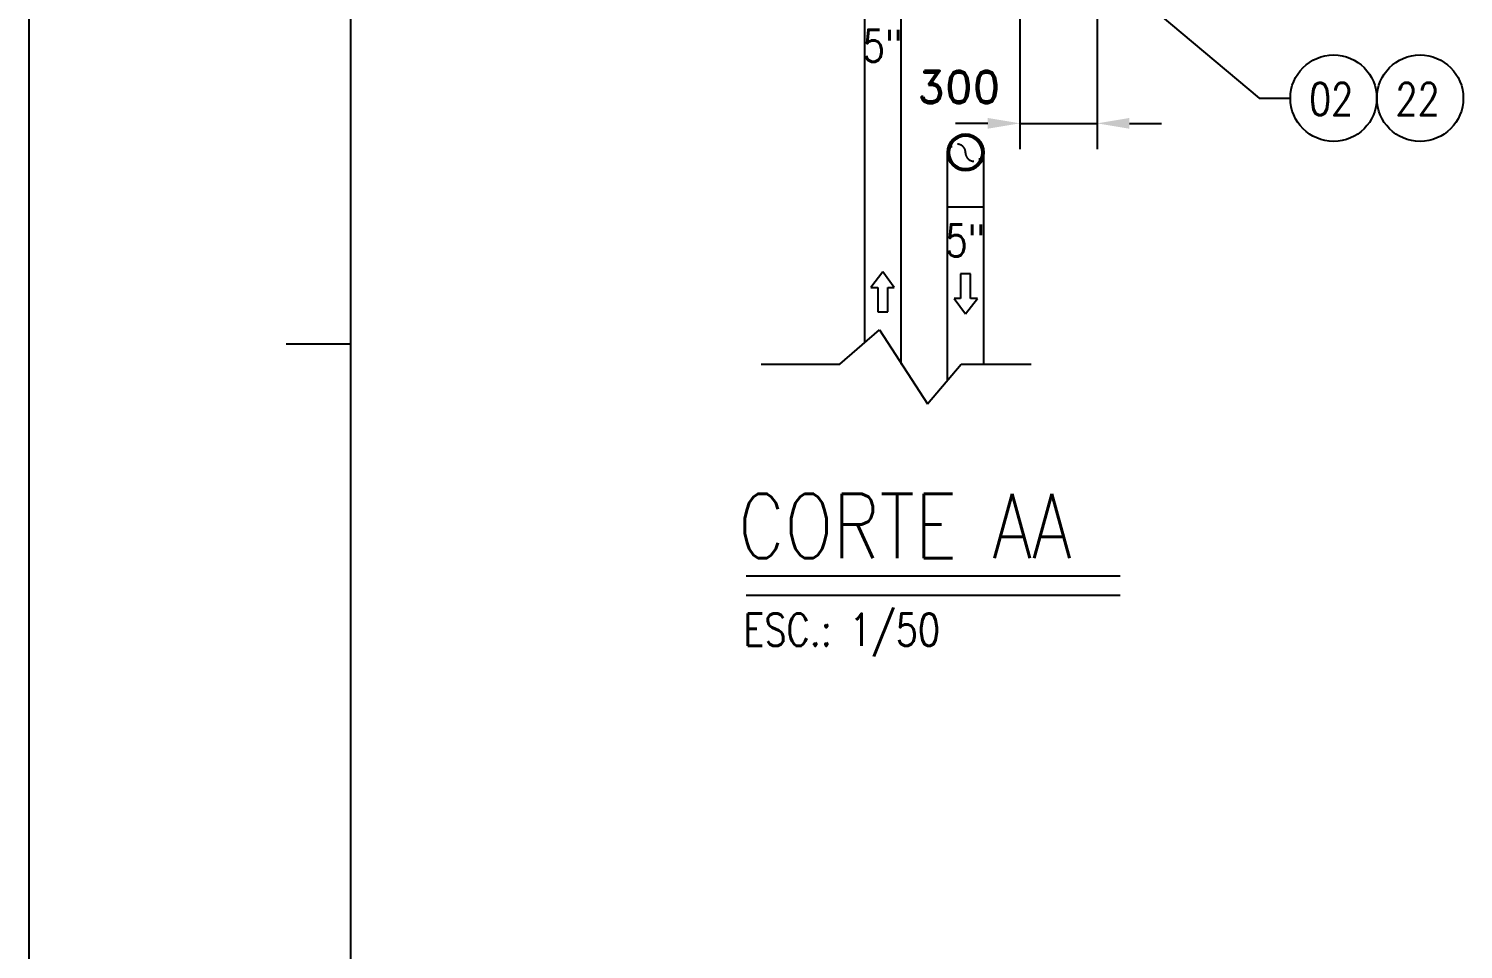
# Model space of a CAD drawing. Header units: millimetres. Extents: x -312439 to 477422, y -331570 to 212570.
# Drawn here: x 337892 to 343461, y 124782 to 128357 of the extents above; entities that cross this region are included whole.
import ezdxf
from ezdxf.enums import TextEntityAlignment as Align

# ---------------------------------------------------------------- set-up
doc = ezdxf.new("R2010")
doc.units = ezdxf.units.MM
doc.linetypes.add('DASHDOT', pattern=[25.4, 12.7, -6.35, 0, -6.35])
for name, color, linetype in [('1', 7, 'Continuous'), ('2', 2, 'Continuous'), ('4', 4, 'Continuous'), ('ARCONDTEXTO', 4, 'Continuous'), ('FORMATO A1', 1, 'Continuous'), ('TEXTO FORMATO', 4, 'Continuous')]:
    doc.layers.add(name, color=color, linetype=linetype)
doc.styles.add('ROMAND', font='ROMAND.SHX')
doc.styles.add('ROMANS', font='romans.shx', dxfattribs={"height": 187.5})
doc.dimstyles.new('1-50 (MILIMETRO)', dxfattribs={"dimscale": 0, "dimtxt": 125, "dimasz": 125, "dimexe": 100, "dimexo": 100, "dimgap": 50, "dimtad": 0, "dimdec": 0, "dimzin": 0, "dimdsep": 46, "dimtxsty": 'ROMAND', "dimcen": -390, "dimclrd": 1, "dimclre": 1, "dimclrt": 3, "dimadec": 0, "dimazin": 0, "dimtfac": 1, "dimtdec": 0, "dimtix": 1, "dimtmove": 2, "dimatfit": 2, "dimfxl": 1, "dimtvp": 1, "dimtolj": 1, "dimtzin": 0, "dimarcsym": 0})

# ---------------------------------------------------------------- blocks, each defined once
blk = doc.blocks.new('A$C2D342850')
at = {"layer": 'FORMATO A1', "color": 1, "linetype": 'Continuous'}
for p, q in [((0, 0), (0, -59400)), ((2500, -39200), (2000, -39200))]:
    blk.add_line(p, q, dxfattribs=at)
at = {"layer": 'FORMATO A1', "color": 2, "linetype": 'Continuous'}
blk.add_line((2500, -58400), (2500, -1000), dxfattribs=at)
blk = doc.blocks.new('*D51')
at = {"color": 1, "lineweight": -2, "transparency": 16777216}
for p, q in [((341739.7, 128514.3), (341739.7, 127889.2)), ((342039.6, 128514.3), (342039.6, 127889.2)), ((341614.7, 127989.2), (341489.7, 127989.2)), ((341739.7, 127989.2), (342039.6, 127989.2)), ((342164.6, 127989.2), (342289.6, 127989.2))]:
    blk.add_line(p, q, dxfattribs=at)
at = {"color": 1, "transparency": 16777216}
for points in [[(341614.7, 128010.1), (341614.7, 127968.4), (341739.7, 127989.2)], [(342164.6, 128010.1), (342164.6, 127968.4), (342039.6, 127989.2)]]:
    blk.add_solid(points, dxfattribs=at)
at = {"layer": 'Defpoints', "color": 0, "transparency": 16777216}
for p in [(341739.7, 128614.3), (342039.6, 128614.3), (342039.6, 127989.2)]:
    blk.add_point(p, dxfattribs=at)
at = {"color": 3, "transparency": 16777216, "insert": (341502.8, 128130.3), "char_height": 125, "attachment_point": 5, "style": 'ROMAND'}
blk.add_mtext('\\A1;300', dxfattribs=at)

msp = doc.modelspace()

# ---------------------------------------------------------------- linework, layer by layer
at = {"color": 5, "linetype": 'Continuous', "extrusion": (0, 1, 0)}
for p, q in [((341137.225, 127137.638), (341137.225, 128974.476)), ((341278.525, 127054.053), (341278.525, 128903.826)), ((341458.195, 126990.668), (341458.195, 127876.122)), ((341599.495, 127054.053), (341599.495, 127876.122)), ((341599.495, 127664.172), (341458.195, 127664.172))]:
    msp.add_line(p, q, dxfattribs=at)
at = {"color": 1, "linetype": 'Continuous', "extrusion": (0, 1, 0)}
for p, q in [((341207.875, 127412.039), (341161.575, 127351.961)), ((341251.729, 127351.961), (341207.875, 127412.039)), ((341161.575, 127351.961), (341188.697, 127351.961)), ((341188.697, 127351.961), (341188.697, 127256.642)), ((341227.052, 127256.642), (341227.052, 127351.961)), ((341227.052, 127351.961), (341251.729, 127351.961)), ((341188.697, 127256.642), (341227.052, 127256.642))]:
    msp.add_line(p, q, dxfattribs=at)
at = {"color": 4, "linetype": 'Continuous', "extrusion": (0, 1, 0)}
for p, q in [((341509.668, 127404.5), (341509.668, 127309.18)), ((341548.023, 127404.5), (341509.668, 127404.5)), ((341548.023, 127309.18), (341548.023, 127404.5)), ((341484.991, 127309.18), (341528.845, 127249.102)), ((341509.668, 127309.18), (341484.991, 127309.18)), ((341528.845, 127249.102), (341575.145, 127309.18)), ((341575.145, 127309.18), (341548.023, 127309.18))]:
    msp.add_line(p, q, dxfattribs=at)
at = {"color": 2}
for p, q in [((341040.897, 127054.053), (341194.644, 127187.462)), ((341194.644, 127187.462), (341381.063, 126899.371)), ((340735.862, 127054.053), (341040.897, 127054.053)), ((341381.063, 126899.371), (341511.747, 127054.053)), ((341511.747, 127054.053), (341783.36, 127054.053))]:
    msp.add_line(p, q, dxfattribs=at)
at = {"color": 5, "linetype": 'Continuous'}
for radius in [70.65, 64.1]:
    msp.add_circle((341528.845, 127876.122), radius, dxfattribs=at)
at = {"color": 6, "linetype": 'DASHDOT', "ltscale": 4}
for centre, radius, start, end in [((341496.543, 127876.151), 32.065, 357.582, 180.424256), ((341560.628, 127874.34), 32.052, 179.182184, 1.152936)]:
    msp.add_arc(centre, radius, start, end, dxfattribs=at)
at = {"color": 5, "linetype": 'Continuous', "extrusion": (-8.41366e-112, -6.77288e-64, -1)}
msp.add_ellipse((341528.845, 127876.122), major_axis=(0, 70.65), ratio=1, start_param=-1.57079633, end_param=4.71238898, dxfattribs=at)
at = {"color": 5, "linetype": 'Continuous', "extrusion": (-9.86076e-32, -6.77288e-64, -1)}
msp.add_ellipse((341528.845, 127876.122), major_axis=(0, 64.1), ratio=1, start_param=-1.57079633, end_param=4.71238898, dxfattribs=at)
at = {"layer": '1', "color": 1}
msp.add_line((340676.706, 126156.947), (342129.21, 126156.947), dxfattribs=at)
at = {"layer": '2', "color": 2}
msp.add_line((340676.706, 126231.947), (342129.21, 126231.947), dxfattribs=at)
at = {"layer": 'TEXTO FORMATO', "color": 1}
for centre in [(342957.347, 128086.963), (343293.018, 128086.963)]:
    msp.add_circle(centre, 167.835, dxfattribs=at)

# ---------------------------------------------------------------- block references
at = {"layer": 'FORMATO A1', "xscale": 0.5, "yscale": 0.5, "zscale": 0.5}
msp.add_blockref('A$C2D342850', (337892.032, 146731.232, 0), dxfattribs=at)

# ---------------------------------------------------------------- texts
at = {"layer": '2', "color": 2, "style": 'ROMANS', "width": 0.8}
msp.add_text('CORTE AA', height=250, dxfattribs=at).set_placement((340646.191, 126425.649), align=Align.MIDDLE_LEFT)
at = {"layer": '4', "color": 4, "style": 'ROMANS', "width": 0.8}
msp.add_text('ESC.: 1/50', height=125, dxfattribs=at).set_placement((340666.706, 126022.59), align=Align.MIDDLE_LEFT)
at = {"layer": 'ARCONDTEXTO', "linetype": 'Continuous', "lineweight": -3, "style": 'ROMANS', "width": 0.8}
for p in [(341130.013, 128227.972), (341450.984, 127471.947)]:
    msp.add_text('5"', height=125, dxfattribs=at).set_placement(p)
at = {"layer": 'ARCONDTEXTO', "color": 3, "linetype": 'Continuous', "lineweight": -3, "style": 'ROMANS', "width": 0.8}
for s, p in [('02', (342862.029, 128020.897)), ('22', (343197.699, 128020.897))]:
    msp.add_text(s, height=125, dxfattribs=at).set_placement(p)

# ---------------------------------------------------------------- dimensions: what is measured, and where the dimension line sits
dim = msp.add_linear_dim(base=(342039.597, 127989.217), p1=(341739.745, 128614.272), p2=(342039.597, 128614.272), dimstyle='1-50 (MILIMETRO)', override={"dimscale": 1})
dim.commit()
dim.dimension.update_dxf_attribs({"geometry": '*D51', "text_midpoint": (341502.832, 128130.309), "dimtype": 160})

# ---------------------------------------------------------------- leaders
at = {"layer": 'TEXTO FORMATO'}
msp.add_leader([(342040.545, 128614.272), (342668.42, 128086.963), (342789.512, 128086.963)], dimstyle='1-50 (MILIMETRO)', override={"dimscale": 1}, dxfattribs=at)

doc.saveas('drawing.dxf')
